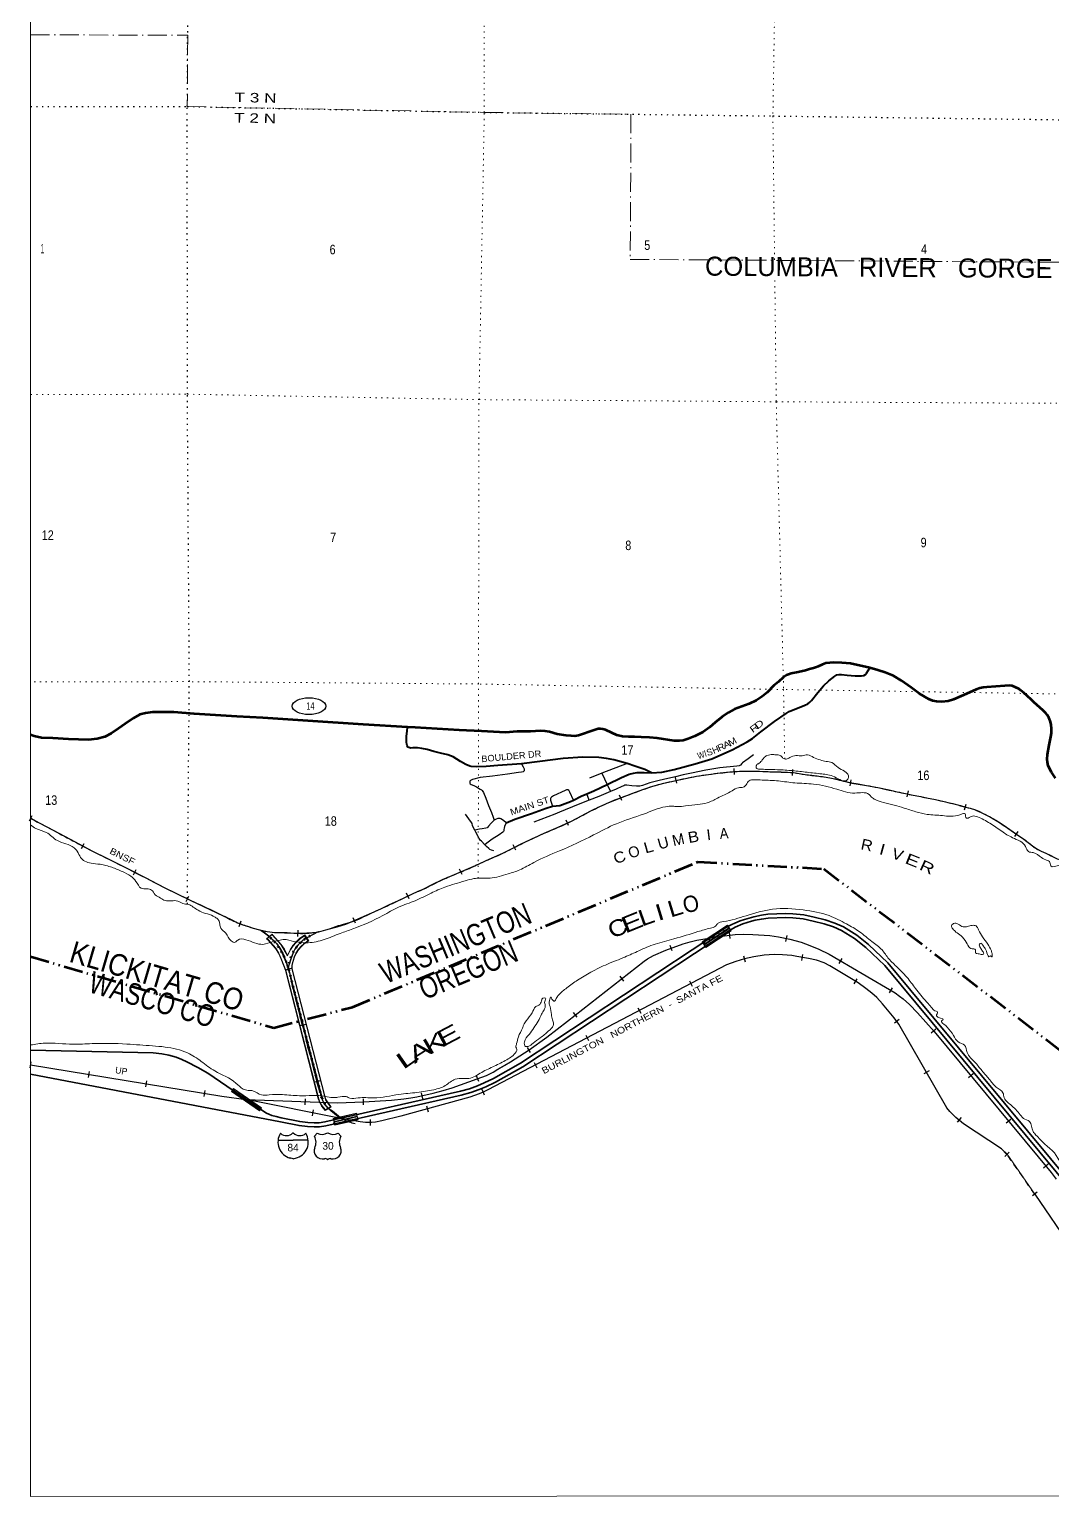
# Model space of a CAD drawing. Header units: feet. Extents: x -199 to 255675, y -686157 to -547785.
# Drawn here: x -24 to 18795, y -686157 to -659153 of the extents above; entities that cross this region are included whole.
import ezdxf
from ezdxf.enums import TextEntityAlignment as Align

# ---------------------------------------------------------------- set-up
doc = ezdxf.new("R2010")
doc.units = ezdxf.units.FT
doc.header["$LTSCALE"] = 70
doc.header["$PDMODE"] = 32
doc.header["$PDSIZE"] = 35
for name, pattern in [('DASH_DOUBLE_DOT', [9.2, 5, -1.2, 0.3, -1.2, 0.3, -1.2]), ('DOT_DASHED', [7.7, 5, -1.2, 0.3, -1.2]), ('DOTTED', [1.5, 0.3, -1.2]), ('SHORT_DASHED', [2.7, 1.5, -1.2])]:
    doc.linetypes.add(name, pattern=pattern)
for name, color, linetype, lineweight in [('10', 7, 'DASH_DOUBLE_DOT', 70), ('15', 7, 'Continuous', 25), ('16', 7, 'Continuous', 25), ('17', 7, 'Continuous', 25), ('18', 7, 'Continuous', 35), ('23', 7, 'Continuous', 70), ('26', 7, 'Continuous', 40), ('29', 7, 'Continuous', 25), ('34', 7, 'Continuous', 25), ('39', 7, 'Continuous', 13), ('4', 7, 'Continuous', 13), ('44', 7, 'DOT_DASHED', 13), ('55', 7, 'Continuous', 13), ('6', 7, 'DOTTED', 25), ('7', 7, 'DOTTED', 13)]:
    doc.layers.add(name, color=color, linetype=linetype, lineweight=lineweight)
for name, color, linetype in [('12', 7, 'Continuous'), ('27', 7, 'Continuous'), ('41', 7, 'Continuous')]:
    doc.layers.add(name, color=color, linetype=linetype)

msp = doc.modelspace()

# ---------------------------------------------------------------- linework, layer by layer
at = {"layer": '10'}
msp.add_lwpolyline([(-2.51, -676217.64), (4475.84, -677528.7), (5922.45, -677147.36), (12281.98, -674475.3), (14600.73, -674602.36), (22408.3, -680593.17), (26976.84, -679518.06), (32004.65, -674375.28)], dxfattribs=at)
at = {"layer": '15'}
for p, q in [((4556.13, -679595.47), (4832.54, -679595.47)), ((4828.84, -679464), (4831.74, -679461.09)), ((4834.91, -679463.47), (4831.48, -679461.09)), ((4832.54, -679941.05), (4768.65, -679923.09)), ((4832.01, -679941.31), (4895.64, -679922.57))]:
    msp.add_line(p, q, dxfattribs=at)
msp.add_lwpolyline([(5107.9, -679595.47), (4832.01, -679595.47), (4832.54, -679595.47)], dxfattribs=at)
for centre, radius, start, end in [((4858.76, -679630.57), 306.13, 148.44436, 254.43378), ((4710.16, -679347.97), 165.66, 227.34248, 315.8117), ((4953.85, -679347.97), 165.66, 224.18831, 312.69403), ((4805.25, -679630.57), 306.13, 283.08087, 31.62484)]:
    msp.add_arc(centre, radius, start, end, dxfattribs=at)
at = {"layer": '16'}
for p, q in [((5224.4, -679525.14), (5275.71, -679466.38)), ((5467.47, -679460.41), (5467.19, -679460.61)), ((5659.56, -679466.29), (5710.95, -679525.14))]:
    msp.add_line(p, q, dxfattribs=at)
for centre, radius, start, end in [((5031.42, -679635.77), 222.05, 332.97043, 29.75871), ((5366.79, -679308.72), 182.07, 239.97227, 303.45418), ((5568.57, -679309.22), 181.52, 236.33975, 300.08743), ((5568.56, -679308.72), 182.07, 236.54582, 236.59441), ((5903.92, -679635.77), 222.05, 150.24129, 207.02957), ((5370.61, -679790.67), 151.42, 159.09177, 283.81923), ((5564.73, -679790.67), 151.42, 256.18077, 20.90823)]:
    msp.add_arc(centre, radius, start, end, dxfattribs=at)
for centre, major_axis, start_param, end_param in [((5425.95, -679989.49), (-19.56, 51.67), 4.95877769, 6.28318531), ((5509.4, -679989.49), (19.56, 51.67), 0, 1.32637542)]:
    msp.add_ellipse(centre, major_axis=major_axis, ratio=0.929097, start_param=start_param, end_param=end_param, dxfattribs=at)
at = {"layer": '17'}
msp.add_ellipse((5123.01, -671608.43), major_axis=(309.24, -1), ratio=0.500121, dxfattribs=at)
at = {"layer": '18'}
msp.add_line((4599.23, -679257.96), (0, -678381.38), dxfattribs=at)
for points in [[(4599.23, -679257.96), (4940.13, -679327.87), (5096.8, -679347.47), (5218.64, -679354.11), (5319.23, -679349.58), (5431.92, -679333.97), (7927.87, -678767.3), (8103.59, -678720.36), (8255.19, -678664.02), (8380.48, -678612.16), (8554.73, -678526.45), (9058.75, -678244.06), (12850.2, -675744.36), (12971.29, -675677.27), (13111.97, -675616.35), (13267.35, -675568.03), (13337.05, -675548.56), (13452.12, -675528.12), (13579.03, -675513.78), (13901.2, -675501.43), (14028.35, -675505.46), (14219.09, -675524.32), (14406.42, -675566.57), (14604.59, -675616.14), (14779.22, -675673.03), (14926.79, -675737.44), (15165.63, -675886.83), (15371.82, -676051.11), (15724.81, -676381.92), (20018.8, -681552.23)], [(4614.3, -679184.49), (4952.34, -679253.81), (5103.51, -679272.72), (5218.99, -679279.02), (5312.38, -679274.81), (5418.45, -679260.12), (7909.88, -678694.47), (8080.8, -678648.82), (8227.77, -678594.2), (8349.55, -678543.79), (8519.82, -678460.04), (9019.73, -678179.95), (12812.39, -675679.45), (12908.3, -675628.95), (12962.43, -675602.84), (13059.48, -675561.73), (13143.47, -675534.42), (13315.16, -675485.2), (13454.22, -675456.69), (13570.89, -675439.04), (13900.95, -675426.38), (14033.23, -675430.58), (14231.08, -675450.14), (14423.77, -675493.6), (14625.33, -675544.02), (14805.9, -675602.84), (14961.87, -675670.92), (15209.02, -675825.51), (15420.91, -675994.33), (15779.51, -676330.4), (20073.78, -681501.04)], [(0, -677937.31), (2257.94, -677988.48), (2414.95, -678008.13), (2540.92, -678029.14), (2679.5, -678066.95), (2784.48, -678108.96), (2876.86, -678155.18), (3076.64, -678258.64), (3258.99, -678365.24), (4310.45, -679080.39), (4344.25, -679100.47), (4387.54, -679119.37), (4440.03, -679140.38), (4517.71, -679163.49), (4614.3, -679184.49)]]:
    msp.add_lwpolyline(points, dxfattribs=at)
at = {"layer": '23'}
for points in [[(15448.54, -670906.76), (15093.62, -670825.95), (14931.49, -670808.95), (14782.91, -670808.52), (14636.31, -670820.15), (14573.7, -670839.69), (14495.23, -670876.99), (14463.83, -670890.73), (14411.2, -670911.86), (14340.23, -670930), (14265.68, -670951.59), (14129.92, -670981.32), (13999.35, -671007.05), (13948.82, -671023.74), (13915.47, -671039.44), (13860.63, -671076.92), (13766.06, -671158.96), (13681.55, -671231), (13560.76, -671359.14), (13468.14, -671430.11), (13354.35, -671504.71), (13226.82, -671565.57), (13092.28, -671616.78), (12957.63, -671666.59), (12845.05, -671724.49), (12728.39, -671804.46), (12603.64, -671908.5), (12501.88, -671993.05), (12374.3, -672086.52), (12289.99, -672132.43), (12225.54, -672160.38), (12102.94, -672208.21), (12011.39, -672238.44), (11942.72, -672246.3), (11847.85, -672245.63), (11532.73, -672200.57), (11394.22, -672188.13), (11235.62, -672179.65), (11115.16, -672175.29), (11002.73, -672170.95), (10896.32, -672166.63), (10791.98, -672140.24), (10695.71, -672099.81), (10583.4, -672047.29), (10535.51, -672032.31), (10490.39, -672028.38), (10447.22, -672028.38), (10394.67, -672042.74), (10280.13, -672082.57), (10177.64, -672118.41), (10083.19, -672150.26), (10016.58, -672161.88), (9950.85, -672156.98), (9860.32, -672147.62), (9693.73, -672123.06), (9549.26, -672084.5), (9471.15, -672069.61), (9382.66, -672065.96)], [(18414.96, -671485.38), (18285.21, -671364.56), (18230.3, -671320.66), (18189.1, -671289.25), (18126.31, -671259.81), (18068.68, -671237.47), (18018.41, -671228.4), (17932.16, -671233.06), (17598.79, -671262.23), (17531.84, -671267.66), (17471.02, -671277.47), (17407.95, -671299.83), (17283.31, -671359.7), (17128.54, -671423.5), (16989.84, -671487.35), (16891.26, -671518.94), (16775.51, -671528.76), (16672.52, -671520.58), (16610.7, -671511.09), (16536.08, -671482.05), (16357.66, -671373.13), (16207.34, -671266.3), (16022.12, -671134.16), (15882.82, -671051.71), (15730.16, -670989.9), (15595.74, -670947.35), (15448.54, -670906.76)], [(18865.57, -672932.14), (18789.55, -672821.51), (18733.62, -672706.91), (18715.88, -672642.85), (18711.96, -672582.98), (18716.07, -672496.07), (18748.63, -672325.51), (18779.13, -672173.02), (18790.43, -672108.87), (18793.55, -672026.51), (18784.55, -671947.9), (18766.89, -671879.18), (18743.88, -671817.58), (18713.92, -671767.28), (18686.45, -671739.8), (18631.78, -671680.74), (18475.51, -671541.77), (18414.96, -671485.38)], [(3795.07, -671799.08), (3502.38, -671782.2), (3010.53, -671752.69), (2633.14, -671717.49), (2426.33, -671716.9), (2243.62, -671718.39), (2113.83, -671736.87), (2007.88, -671764.35), (1894.09, -671831.1), (1739.11, -671933.77), (1614.4, -672021.75), (1483.67, -672109.71), (1363.04, -672171.6), (1224.4, -672213.37), (1065.73, -672230.99), (694.32, -672213.87), (411.25, -672199.01), (200.45, -672190.38), (66.94, -672161.52), (0, -672135.74)], [(6937.09, -671994.54), (6118.2, -671944.24), (5102.4, -671877.1), (4271.27, -671826.55), (3795.07, -671799.08)], [(9382.66, -672065.96), (9203.94, -672073.48), (8958.98, -672076.8), (8740.08, -672092.23), (8302.43, -672066.9), (7886.85, -672049.65), (7077.8, -672003.18), (6937.09, -671994.54)]]:
    msp.add_lwpolyline(points, dxfattribs=at)
at = {"layer": '26'}
for points in [[(11426.33, -672838), (11619.93, -672821.62), (11846.52, -672775.63), (12234.29, -672672.34), (12537.71, -672578.85), (12915.61, -672411.29), (13189.04, -672267.52), (13286.95, -672204.83), (13444.5, -672081.54), (13693.95, -671889.52), (13907.16, -671741.57), (13965.84, -671709.4), (14250.87, -671591.98), (14309.22, -671565.58), (14346.5, -671536.13), (14373.58, -671501.99), (14488.38, -671359.77), (14597.11, -671237.62), (14692.79, -671143.5), (14802.36, -671057.52), (14839.94, -671035.52), (14883.11, -671025.71), (14926.93, -671025.75), (15031.31, -671038.1), (15179.85, -671052.57), (15296.32, -671048.89), (15338.28, -671043.38), (15367.71, -671027.67), (15386.78, -671004.98), (15448.54, -670906.76)], [(9036.62, -672668.69), (8602.02, -672700.14), (8383.12, -672719.59), (8208.43, -672723.11), (8106.25, -672720.51), (8085.65, -672713.64), (8013.77, -672682.41), (7915.53, -672625.91), (7777.61, -672539.89), (7677.55, -672502.59), (7546.47, -672472.29), (7420.04, -672443.82), (7299.66, -672409.35), (7203.34, -672386.99), (7121.04, -672376.72), (7036.71, -672378.48), (6995.26, -672380.37), (6977.6, -672378.41), (6961.9, -672372.52), (6945.22, -672362.7), (6937.38, -672352.89), (6930.51, -672334.24), (6924.62, -672311.66), (6918.51, -672271.75), (6921.68, -672160.49), (6929.05, -672071.02), (6937.09, -671994.54)], [(10979.27, -672663.26), (10734.62, -672595.8), (10598.12, -672570.72), (10458.82, -672556.97), (10162.5, -672550), (9805.04, -672573.07), (9375.22, -672630.07), (9036.62, -672668.69)], [(11426.33, -672838), (11308.42, -672774.1), (11123.85, -672711.34), (10979.27, -672663.26)], [(10611.85, -673050.96), (10874.27, -672924.09), (11017.06, -672863.61), (11097.94, -672839.67), (11167.73, -672829.91), (11292.22, -672828.26), (11426.33, -672838)], [(10236.03, -673224.02), (10369.76, -673168.93), (10611.85, -673050.96)], [(8755.03, -673759.36), (8912.77, -673690.77), (9220.23, -673587.25), (9488.74, -673486.91), (9608.18, -673450.39)], [(9608.18, -673450.39), (9740.63, -673438.16), (9935.58, -673364.44), (9992.32, -673336.27)], [(9992.32, -673336.27), (10132.59, -673266.63), (10236.03, -673224.02)]]:
    msp.add_lwpolyline(points, dxfattribs=at)
at = {"layer": '29'}
msp.add_line((10280.76, -673338.74), (10236.03, -673224.02), dxfattribs=at)
for points in [[(9036.62, -672668.69), (9067.79, -672723.55), (9083.75, -672763.75), (9085.79, -672777.93), (9084.81, -672798.54), (9075, -672813.27), (9063.53, -672819.9), (9037.59, -672822.94)], [(10979.27, -672663.26), (10517.5, -672844.53), (10290.04, -672933.82)], [(13307.28, -672505.57), (13206.71, -672575.55), (13106.03, -672655.14), (13094.26, -672664.95), (13064.83, -672696.36), (13043.24, -672706.18), (12997.55, -672711.47), (12686.26, -672742.7), (12429.15, -672784.71), (12166.24, -672839.68), (12013.31, -672871.28), (11870.66, -672907.01), (11728.01, -672942.74), (11569.31, -672974.41), (11396.52, -673020.09), (11263.89, -673067.9), (11215.66, -673081.15), (11153.41, -673083.64), (11067.09, -673077.37), (10975.4, -673063.1), (10958.72, -673063.1), (10936.16, -673066.05), (10916.54, -673074.88), (10880.24, -673090.59), (10780.17, -673136.72), (10671.45, -673181.33)], [(9037.59, -672822.94), (8979.84, -672829.96), (8776.31, -672859.24), (8503.15, -672894.6), (8276.19, -672924.06), (8135.56, -672957.79), (8109.19, -672969.84), (8095.46, -672978.67), (8087.28, -672991.79), (8082.71, -673008.12), (8083.19, -673023.89), (8090.55, -673036.59), (8107.21, -673052.07), (8155.35, -673072.28), (8209.5, -673096.53), (8277.67, -673134.87), (8297.55, -673146.53), (8314.22, -673162.23), (8333.73, -673197.26), (8377.65, -673299.77), (8429.51, -673438.45), (8481.38, -673569.09), (8513.3, -673653.5), (8535.31, -673710.09)], [(10517.5, -672844.53), (10611.85, -673050.96), (10671.45, -673181.33)], [(9992.32, -673336.27), (9923.96, -673193.76), (9907.02, -673157.95), (9902.24, -673153.17), (9896.23, -673151.08), (9889, -673150.47), (9873.79, -673150.71), (9866.68, -673151.94), (9837.01, -673163.47), (9622.62, -673259.15), (9586.42, -673283.14), (9575.07, -673296.48), (9572.3, -673307.19), (9570.17, -673322.98), (9572.23, -673337.31), (9608.18, -673450.39)], [(10671.45, -673181.33), (10459.87, -673269.57), (10280.76, -673338.74)], [(10280.76, -673338.74), (10078, -673417.04), (9734.3, -673562.62), (9651.21, -673594.88), (9261.99, -673745.97)], [(8176.26, -673891.29), (8139.41, -673825.08), (8133.72, -673805.45), (8124.89, -673767.16), (8115.5, -673748.73), (8065.47, -673684.34), (8003.44, -673599.85)], [(8535.31, -673710.09), (8523.18, -673717.77), (8474.87, -673763.8), (8430.72, -673817.23), (8416, -673834.89), (8402.27, -673845.69), (8378.27, -673853.87), (8312.02, -673869.25), (8263.77, -673875.63), (8176.26, -673891.29)], [(8755.03, -673759.36), (8703.89, -673714.27), (8657.79, -673684.02), (8640.66, -673677.84), (8621.66, -673677.9), (8598.47, -673678.82), (8567.42, -673689.79), (8535.31, -673710.09)], [(8363.83, -674161.37), (8297.35, -674094.55), (8277.93, -674073.43), (8257.33, -674042.75), (8235.74, -674009.62), (8195.38, -673925.62), (8176.26, -673891.29)], [(8755.03, -673759.36), (8740.72, -673778.94), (8721.1, -673822.13), (8715.21, -673856.49), (8713.52, -673876.91), (8710.31, -673900.66), (8704.42, -673914.4), (8694.61, -673926.18), (8624.96, -673980.17), (8494.21, -674058.98), (8399.67, -674128.97), (8363.83, -674161.37)], [(8527.81, -674271.88), (8483.67, -674259.71), (8455.49, -674247.91), (8431.54, -674231.45), (8393.49, -674191.19), (8363.83, -674161.37)]]:
    msp.add_lwpolyline(points, dxfattribs=at)
at = {"layer": '34'}
for p, q in [((11894.77, -673028.32), (11871.22, -672920.24)), ((12959.28, -672869.1), (12952.42, -672758.7)), ((14024.23, -672884.57), (14030.74, -672774.15)), ((15086.13, -673073.92), (15104.72, -672964.88)), ((16136.77, -673278.56), (16158.64, -673170.13)), ((10881.88, -673347.52), (10841.46, -673244.56)), ((17191.36, -673518.96), (17220.63, -673412.3)), ((-24.12, -673721.53), (27.65, -673623.79)), ((9902.69, -673808.14), (9857.46, -673707.2)), ((18115.49, -674009.83), (18178.46, -673918.9)), ((934.56, -674231.51), (986.17, -674133.68)), ((8932.45, -674258.54), (8882.88, -674159.66)), ((1892.22, -674714.27), (1943.36, -674616.19)), ((7940.73, -674708.43), (7897.29, -674606.7)), ((6968.04, -675153.49), (6920.55, -675053.59)), ((2862.52, -675205.58), (2910.23, -675105.79)), ((3836.49, -675663.68), (3876.06, -675560.39)), ((5978.75, -675605.07), (5934.48, -675503.71)), ((4916.4, -675845.23), (4921.89, -675734.75)), ((12878.28, -675882.82), (12865.97, -675772.9)), ((13902.36, -675937.26), (13924.03, -675828.79)), ((11809.73, -676114.93), (11771.56, -676011.11)), ((14208.97, -676178), (14189.89, -676286.96)), ((4692.92, -676459.36), (4800.01, -676431.68)), ((4742.35, -676420.47), (5365.89, -678832.6)), ((13122.14, -676207.06), (13153.67, -676313.08)), ((14882.23, -676347.08), (14938.08, -676251.61)), ((10919.89, -676667.66), (10851.68, -676580.59)), ((12128.86, -676663.72), (12180.18, -676761.71)), ((15207.42, -676624.66), (15150.59, -676719.55)), ((15809, -676886.29), (15864.85, -676790.82)), ((10063.49, -677335.15), (9995.29, -677248.07)), ((11180.26, -677163.52), (11231.58, -677261.5)), ((4958.99, -677487.09), (5066.08, -677459.41)), ((15990.53, -677377.12), (15901.51, -677442.78)), ((10217.21, -677664.99), (10268.53, -677762.98)), ((16577.75, -677621.55), (16660.3, -677547.92)), ((9204.22, -677985.08), (9144.7, -677891.84)), ((-7.59, -678262.55), (10.35, -678153.4)), ((1063.39, -678441.26), (1081.34, -678332.11)), ((9268.6, -678164.79), (9319.92, -678262.77)), ((16537.47, -678322.1), (16441.46, -678377.03)), ((2121.83, -678612.61), (2139.77, -678503.46)), ((5229.86, -678524.53), (5336.95, -678496.84)), ((8248.39, -678517.7), (8209.53, -678414.14)), ((17264.01, -678442.79), (17349.1, -678372.11)), ((3192.81, -678791.31), (3210.75, -678682.17)), ((5053.14, -678945.46), (5057.26, -678834.93)), ((6128.6, -678948.16), (6124.75, -678837.62)), ((7216.76, -678834), (7193.68, -678725.82)), ((8308.21, -678660.39), (8350.62, -678762.55)), ((5203.18, -679040.35), (5181.56, -679148.83)), ((7289.02, -678966.17), (7318, -679072.92)), ((6250.02, -679213.99), (6247.9, -679324.58)), ((17126.86, -679182.35), (17057.19, -679268.26)), ((17955.79, -679279.68), (18040.87, -679209.01)), ((18010.45, -679817.93), (17932.33, -679896.24)), ((18642.9, -680102.8), (18727.99, -680032.12)), ((18530.61, -680556.48), (18440.11, -680620.07))]:
    msp.add_line(p, q, dxfattribs=at)
at = {"layer": '34', "lineweight": 13}
for p, q in [((4340.01, -675888.54), (4443.39, -675807.08)), ((5047.72, -675820.08), (5118.97, -675928.81)), ((5420.65, -678804.87), (4816.09, -676444.22)), ((5294.71, -678836.59), (4689.29, -676472.58)), ((5423.56, -679051.08), (5534, -678983.94)), ((18487.47, -680588.14), (17973.44, -679856.58))]:
    msp.add_line(p, q, dxfattribs=at)
at = {"layer": '34', "linetype": 'SHORT_DASHED'}
msp.add_line((18486.57, -680588.77), (17972.54, -679857.21), dxfattribs=at)
at = {"layer": '34'}
for points in [[(0.46, -673672.77), (156.32, -673755.32), (312.18, -673837.86), (726.67, -674057.16), (1141.42, -674275.96), (1466.67, -674439.7), (1793.16, -674601.04), (2119.67, -674771.29), (2446.86, -674940.17), (2749.02, -675087.9), (3052.47, -675232.99), (3299.08, -675349.28), (3545.83, -675465.27), (3676.86, -675530.42), (3808.5, -675594.48), (3908.62, -675632.84), (4011, -675665.29), (4099.02, -675692.39), (4187.52, -675717.98), (4271.23, -675739.34), (4355.98, -675756.58), (4445.01, -675768.98), (4534.49, -675775.14), (4626.84, -675776.51), (4719.2, -675777.67), (4842.69, -675784.28), (4957.57, -675784.2), (5085.66, -675782.1), (5186.45, -675775.79), (5258.65, -675767.23), (5347.44, -675749.38), (5433.3, -675726.01), (5503.53, -675706.46), (5640.02, -675670.75), (5724.01, -675645.54), (5799.61, -675618.23), (5889.84, -675584.32), (6085.38, -675498.91), (6279.72, -675410.81), (6443.63, -675336.16), (6607.37, -675261.18), (6811.48, -675164.57), (7015.45, -675067.6), (7120.91, -675021.51), (7226.51, -674975.85), (7404.99, -674887.13), (7584.35, -674800.2), (7713.99, -674745.28), (7843.66, -674690.51), (7973.47, -674635.07), (8102.93, -674578.83), (8243.75, -674515.23), (8384.35, -674451.15), (8538.18, -674382.46), (8691.88, -674313.51), (8861.04, -674230.34), (9029.61, -674145.84), (9241.41, -674046.43), (9453.79, -673948.29), (9711.3, -673834.08), (9968.34, -673718.89), (10141.81, -673629.3), (10314.12, -673537.19), (10477.58, -673455.38), (10643.88, -673379.5), (10863.11, -673293.43), (11084.07, -673212.1), (11269.15, -673144.18), (11455.91, -673080.63), (11653.78, -673026.75), (11853.79, -672981.37), (12055.22, -672937.47), (12257.63, -672898.19), (12476.13, -672864.62), (12695.55, -672837.19), (12873.09, -672817.13), (13051.12, -672806.07), (13295.11, -672805.96), (13539.07, -672811.47), (13678.61, -672815.7), (13818.15, -672820.3), (13930.64, -672824.36), (14043.08, -672830.98), (14149.7, -672846.97), (14255.87, -672865.72), (14382.28, -672881.06), (14508.77, -672896.56), (14642.54, -672916.21), (14775.79, -672939.49), (14927.36, -672977.06), (15078.79, -673014.63), (15233.32, -673040.97), (15387.83, -673067.71), (15595.71, -673108.7), (15803.28, -673151.2), (15953.72, -673184.05), (16104.28, -673216.3), (16245.76, -673244.84), (16387.25, -673273.32), (16522.72, -673300.74), (16658.17, -673328.3)], [(16658.19, -673328.31), (16840.35, -673368.57), (17021.43, -673413.66), (17118.84, -673439.74), (17216.07, -673466.42), (17294.51, -673488.02), (17372.64, -673511.06), (17456.2, -673544.33), (17537.23, -673583.85), (17620.3, -673624.7), (17701.73, -673668.68), (17803.28, -673730.33), (17902.26, -673795.76), (18024.54, -673880.44), (18146.81, -673965.11), (18256.04, -674040.71), (18365.31, -674116.32), (18442.97, -674179.13), (18523.54, -674237.16), (18604.29, -674276.39), (18685.88, -674313.87), (18768.01, -674354.31), (18850.31, -674394.63)], [(3969.13, -678847.81), (5646.25, -678910.32), (6129.11, -678893.51), (6642.46, -678860.4), (6872.32, -678834.7), (7000.37, -678817.87), (7108.44, -678798.61), (7411.78, -678733.89), (7594.4, -678683.48), (7760.24, -678633.08), (8222.11, -678469.25), (8390.02, -678406.24), (8441.43, -678381.04), (8511.71, -678343.28), (8601.98, -678292.86), (8731.87, -678217.19), (8832.9, -678154.25), (9175.1, -677935.79), (9502.6, -677700.55), (9884.09, -677406.31), (11291.61, -676303.83), (11357.76, -676259.39), (11467.03, -676200.52), (11690.81, -676100.48), (12013.08, -675981.99), (12142.28, -675944.16), (12264.43, -675915.66), (12626.36, -675851.7), (12971.81, -675813), (13125.39, -675805.94), (13294.24, -675809.68), (13609.27, -675830.7), (13764.49, -675854.04), (13973.71, -675895.83), (14183.75, -675954.67), (14343.37, -676013.51), (14507.54, -676079.07), (14698.35, -676173.22), (15912.03, -676883.31), (15996.09, -676946.61), (16061.19, -676996.82), (16178.83, -677101.91), (16325.86, -677253.2), (16631.35, -677595.69), (18786.48, -680190.19), (18877.04, -680311.95)], [(4237.33, -675730.69), (4355.6, -675816.94), (4420.77, -675875.82), (4523.73, -675978.84), (4563.72, -676031.48), (4597.38, -676090.41), (4649.21, -676186.04), (4692.27, -676283.75), (4742.3, -676420.31)], [(5294.03, -675760.12), (5098.8, -675864.97), (5042.2, -675898.54), (4960.42, -675963.57), (4903.85, -676024.36), (4866.14, -676080.95), (4836.12, -676132.47), (4823.52, -676160.83), (4795.17, -676235.42), (4742.33, -676421.11)], [(17972.66, -679857.36), (17869.69, -679754.64), (17174.45, -679294.59), (17031.9, -679179), (16919.17, -679070.18), (16863.75, -679002.36), (15983.98, -677464.62), (15895.12, -677344.15), (15682.4, -677090.41), (15574.7, -676973.24), (15482.38, -676889.27), (15377.45, -676805.28), (15232.12, -676703.09), (14710.83, -676390.9), (14607.09, -676334.85), (14464.47, -676284.49), (14317.59, -676255.1), (14106.45, -676218.13), (14011.1, -676200.49), (13843.2, -676187.9), (13687.9, -676179.49), (13504.88, -676193.8), (13314.35, -676221.49), (13138.06, -676259.29), (12982.76, -676305.47), (12811.43, -676370.79), (8416.15, -678672.92), (8331.09, -678712.84), (8255.08, -678744.4), (8082.15, -678807.43), (6812.8, -679152.03), (6467.47, -679242.28), (6349.81, -679263.29), (6276.21, -679271.71), (6166.9, -679269.61), (6066.01, -679257.01), (5710.17, -679197.08), (3968.87, -678849.99)], [(0.18, -678208.49), (3522.18, -678787.48), (3969.24, -678847.82)], [(5729.27, -679203.33), (5678.84, -679176), (5643.07, -679152.84), (5585.26, -679108.68), (5532.71, -679064.51), (5483.82, -679014.03), (5434.95, -678959.34), (5397.6, -678906.71), (5379.17, -678871.92), (5365.89, -678832.6)], [(18488.38, -680587.52), (19152.94, -681571.98), (19229.7, -681668.89), (19334.62, -681782.26), (19548.92, -681982.64), (21820.14, -683848.22), (21900.43, -683929.21), (21992.88, -684042.73), (22068.51, -684156.23), (22136.14, -684270.27), (22292.36, -684569.5), (22964.89, -686145.44)]]:
    msp.add_lwpolyline(points, dxfattribs=at)
at = {"layer": '34', "lineweight": 13}
for points in [[(3969.09, -678848.91), (5646.25, -678911.42), (6129.16, -678894.61), (6642.56, -678861.5), (6872.45, -678835.79), (7000.54, -678818.96), (7108.65, -678799.69), (7412.04, -678734.96), (7594.71, -678684.54), (7760.58, -678634.13), (8222.49, -678470.28), (8390.46, -678407.25), (8441.93, -678382.02), (8512.24, -678344.24), (8602.53, -678293.82), (8732.44, -678218.13), (8833.49, -678155.18), (9175.72, -677936.7), (9503.26, -677701.43), (9884.77, -677407.18), (11292.26, -676304.72), (11358.33, -676260.33), (11467.52, -676201.51), (11691.22, -676101.5), (12013.42, -675983.04), (12142.56, -675945.22), (12264.65, -675916.74), (12626.52, -675852.79), (12971.89, -675814.1), (13101.04, -675810.78), (13294.2, -675810.78), (13609.15, -675831.79), (13764.3, -675855.12), (13973.45, -675896.9), (14183.41, -675955.72), (14342.98, -676014.54), (14507.09, -676080.08), (14697.83, -676174.19), (15911.42, -676884.23), (15995.42, -676947.48), (16060.49, -676997.67), (16178.07, -677102.7), (16325.05, -677253.95), (16630.52, -677596.41), (18785.61, -680190.87), (18876.12, -680312.56)], [(4231.02, -675727.45), (4354.91, -675817.79), (4420.01, -675876.62), (4522.9, -675979.56), (4562.8, -676032.09), (4596.4, -676090.91), (4741.29, -676420.75)], [(4689.29, -676472.58), (4607.22, -676255.37), (4559.97, -676156.62), (4504.47, -676070.19), (4365.24, -675911.87), (4340.01, -675888.54)], [(4728.19, -676190.77), (4670.22, -676084.13), (4609.91, -675993.23), (4458.42, -675820.97), (4443.39, -675807.08)], [(5047.72, -675820.08), (4953.45, -675881.85), (4879.7, -675950.7), (4827.21, -676016.4), (4777.85, -676091.48), (4728.19, -676190.77)], [(5297.75, -675756.87), (5098.26, -675864.01), (5041.57, -675897.63), (4959.67, -675962.76), (4902.98, -676023.68), (4865.18, -676080.41), (4842.08, -676130.83), (4741.29, -676420.75), (5364.26, -678830.68)], [(17973.44, -679856.58), (17870.39, -679753.78), (17175.1, -679293.7), (17032.63, -679178.18), (16919.98, -679069.43), (16864.66, -679001.73), (15984.9, -677464.02), (15895.98, -677343.47), (15683.23, -677089.68), (15575.48, -676972.46), (15483.09, -676888.43), (15378.11, -676804.4), (15232.72, -676702.17), (14711.37, -676389.94), (14607.54, -676333.84), (14464.76, -676283.43), (14317.79, -676254.02), (14106.64, -676217.05), (14011.24, -676199.4), (13843.27, -676186.8), (13687.89, -676178.39), (13504.76, -676192.71), (13314.16, -676220.41), (13137.79, -676258.22), (12982.41, -676304.43), (12810.98, -676369.79), (8415.66, -678671.93), (8330.65, -678711.83), (8254.68, -678743.37), (8081.82, -678806.38), (6812.52, -679150.97), (6467.23, -679241.2), (6349.65, -679262.2), (6276.16, -679270.61), (6166.98, -679268.51), (6066.17, -679255.92), (5710.37, -679196), (3969.09, -678848.91)], [(5118.97, -675928.81), (5037.66, -675982.09), (4985.76, -676032.65), (4932.61, -676094.06), (4888.1, -676160.81), (4856.8, -676227.56), (4831.92, -676308.96), (4813.78, -676377.54), (4813.02, -676415.07), (4816.09, -676444.22)], [(0, -678209.58), (3522.02, -678788.57), (3969.09, -678848.91)], [(5294.89, -678837.05), (5323.99, -678910.4), (5356.93, -678969.29), (5423.41, -679050.65)], [(5729.79, -679202.36), (5679.4, -679175.05), (5643.7, -679151.94), (5585.95, -679107.82), (5533.46, -679063.7), (5484.63, -679013.28), (5435.81, -678958.65), (5398.54, -678906.13), (5380.17, -678871.46), (5364.26, -678830.68)], [(5420.46, -678805.48), (5437.92, -678852.09), (5489.9, -678930.88), (5534, -678983.41)], [(18487.47, -680588.14), (19152.05, -681572.63), (19228.86, -681669.61), (19333.84, -681783.04), (19548.19, -681983.47), (21819.4, -683849.03), (21899.61, -683929.95), (21991.99, -684043.38), (22067.58, -684156.82), (22135.18, -684270.81), (22291.37, -684569.97), (22963.88, -686145.87)]]:
    msp.add_lwpolyline(points, dxfattribs=at)
msp.add_lwpolyline([(4354.69, -675887.19), (4441.3, -675818.83), (4452.69, -675826.56), (4603.54, -675998.11), (4663.36, -676088.26), (4727.27, -676201.7), (4784.79, -676095.48), (4833.69, -676021.1), (4885.59, -675956.15), (4958.41, -675888.17), (5041.96, -675834.24), (5101.95, -675925.06), (5032.63, -675975.82), (4979.93, -676027.16), (4926.23, -676089.2), (4881.11, -676156.87), (4849.32, -676224.68), (4824.22, -676306.77), (4805.8, -676376.42), (4805.01, -676415.41), (4808.13, -676445.06), (5412.9, -678806.85), (5430.75, -678855.74), (5483.48, -678935.67), (5519.28, -678981.09), (5424.97, -679038.22), (5363.57, -678964.77), (5331.23, -678906.96), (5302.33, -678834.1), (4697.04, -676470.6), (4614.58, -676252.22), (4566.97, -676152.72), (4510.88, -676065.36), (4370.97, -675906.28), (4355.01, -675887.84)], close=True, dxfattribs=at)
at = {"layer": '34', "linetype": 'DOTTED', "lineweight": 100}
for centre, radius, start, end in [((3577.67, -676746.51), 1210.36, 15.28092, 47.95603), ((5455.04, -676479), 712.15, 116.44277, 175.34659), ((-1751887.13, -1127594.97), 1813648.03, 14.32627, 14.40328), ((5818.99, -678679.41), 476.83, 196.82529, 225.07858)]:
    msp.add_arc(centre, radius, start, end, dxfattribs=at)
at = {"layer": '34'}
for points in [[(-0.05, -673673.74), (311.67, -673838.83), (1140.92, -674276.94), (1792.66, -674602.02), (2446.37, -674941.15), (3052, -675233.98), (3545.35, -675466.26), (3808.06, -675595.49), (4010.67, -675666.34), (4187.23, -675719.04), (4355.79, -675757.66), (4534.44, -675776.24), (4719.16, -675778.77), (4966.09, -675791.52), (5168.92, -675780.05), (5347.69, -675750.45), (5518.48, -675700.74), (5719.44, -675631.05), (5890.22, -675585.36), (6280.18, -675411.81), (6607.83, -675262.18), (7015.91, -675068.6), (7226.97, -674976.85), (7584.8, -674801.2), (7844.09, -674691.52), (8103.38, -674579.84), (8384.8, -674452.15), (8692.35, -674314.51), (9030.09, -674146.83), (9454.24, -673949.29), (9968.82, -673719.88), (10314.63, -673538.17), (10644.31, -673380.51), (11084.45, -673213.13), (11456.23, -673081.68), (11854.03, -672982.44), (12257.82, -672899.27), (12695.68, -672838.28), (13051.15, -672807.17), (13539.04, -672812.57), (13818.11, -672821.4), (14042.97, -672832.08), (14255.71, -672866.81), (14508.62, -672897.65), (14775.56, -672940.57), (15078.56, -673015.71), (15387.63, -673068.79), (15803.05, -673152.28), (16104.06, -673217.38), (16387.03, -673274.4), (16657.95, -673329.38), (17021.15, -673414.73), (17215.78, -673467.48), (17372.28, -673512.1), (17536.75, -673584.84), (17701.18, -673669.63), (17901.64, -673796.67), (18146.18, -673966.01), (18364.65, -674117.2), (18522.97, -674238.11), (18685.41, -674314.86), (18849.86, -674395.63), (19046.46, -674460.43), (19213.07, -674478.98), (19494.11, -674499.85), (19805.37, -674482.67), (20249.2, -674447.8), (20600.63, -674422.7), (21251.16, -674430.58), (21726.99, -674441.97), (22034.17, -674450.87), (22377.49, -674459.88), (22648.57, -674448.61), (23000.03, -674417.49), (23291.25, -674384.19), (23526.27, -674342.7), (23765.39, -674269.1), (24032.66, -674177.51), (24277.93, -674051.73), (24569.54, -673865.85), (25096.37, -673556.18), (25420.11, -673366.38), (25673.59, -673170.36), (25947.18, -672962.35), (26560.82, -672464.2), (26856.6, -672214.1), (27065.58, -672042.2), (27256.83, -671950.23), (27479.96, -671846.47), (27781.31, -671777.07), (28076.54, -671745.79)], [(4229.36, -675733.21), (4295.53, -675769.53), (4377.69, -675832), (4449.8, -675900.47), (4524.69, -675975.55), (4569.94, -676035.32), (4632.6, -676138.5), (4648.3, -676169.91), (4707.69, -676348.9), (4745.54, -676467.45), (4777.39, -676577.96), (4809.13, -676734.64), (4868.79, -676961.67), (4898.58, -677092.25), (4946.32, -677273.07), (4994.04, -677457.9), (5035.84, -677604.58), (5099.41, -677877.79), (5147.21, -678032.51), (5182.96, -678189.2), (5234.66, -678388.1), (5273.71, -678551.35), (5326.68, -678720.19), (5374.03, -678860.29), (5442.44, -678971.49), (5554.28, -679057.87), (5703.39, -679177.63), (5774.7, -679220.79), (5856.43, -679258.12), (5973.3, -679289.61)]]:
    msp.add_spline(points, degree=3, dxfattribs=at)
at = {"layer": '39'}
for points in [[(13358.6, -672707.67), (13360.02, -672694.61), (13385.43, -672673.53), (13396.13, -672669.18), (13457.22, -672613.59), (13499.53, -672557.5), (13553.84, -672517.5), (13662.31, -672499.74), (13740.6, -672505.99), (13810.83, -672524.26), (13848.87, -672564.52), (13909.06, -672582.76), (13975.39, -672554.84), (14087.92, -672519.02), (14204.37, -672523.37), (14302.8, -672505.58), (14413.11, -672552.07), (14535.47, -672598.59), (14643.83, -672625), (14746.18, -672645.37), (14862.4, -672738.05), (14980.7, -672806.64), (15032.79, -672850.96), (15054.74, -672903.22), (15032.5, -672965.39), (14797.72, -672912.52), (14562.94, -672855.64), (14291.95, -672826.76), (14026.99, -672795.9), (13745.94, -672779.04), (13555.21, -672772.47), (13420.69, -672768.07), (13358.51, -672745.81), (13358.6, -672707.67)], [(21803.85, -674563.49), (21768.53, -674569.38), (21702.65, -674540.27), (21521.31, -674522.26), (21226.02, -674530.12), (20813.99, -674512.45), (20521.64, -674541.9), (20185.15, -674555.64), (19763.31, -674581.16), (19629.89, -674600.79), (19314, -674583.12), (19128.54, -674559.04), (18945.88, -674536.44), (18777.37, -674546.31), (18755.31, -674467.63), (18714.59, -674448.15), (18606.67, -674395.14), (18457.56, -674304.83), (18367.3, -674285.2), (18316.29, -674194.89), (18074.96, -674029.98), (17876.79, -673912.18), (17657.05, -673764.94), (17429.45, -673645.18), (17382.36, -673631.44), (17291.62, -673650.39), (17227.32, -673670.28), (17209.34, -673634.1), (17205.44, -673589.92), (17121.07, -673603.73), (16783.71, -673622.85), (16502.67, -673599.96), (16293.97, -673551.19), (16077.29, -673484.32), (15898.72, -673431.61), (15698.07, -673380.85), (15547.61, -673328.22), (15481.47, -673281.86), (15433.4, -673233.54), (15170.43, -673208.7), (14839.32, -673137.49), (14413.89, -673043.93), (14066.59, -673020.86), (13767.51, -672985.88), (13464.36, -672968.95), (13319.81, -672964.53), (13225.39, -672982.33), (13171, -673056.45), (13118.69, -673098.46), (13028.3, -673110.25), (12913.71, -673168.15), (12772.98, -673240.02), (12642.32, -673301.88), (12455.37, -673387.68), (12282.62, -673419.31), (12057.68, -673442.76), (11899.02, -673458.36), (11818.73, -673450.11), (11688.19, -673459.77), (11284.28, -673595.14), (10781.87, -673772.38), (10363.72, -673979.98), (9734.53, -674273.31), (9262.15, -674484.77), (9002.79, -674622.55), (8789.78, -674696.23), (8456.28, -674773.57), (8271.55, -674775.05), (8161.1, -674782.77), (7996.35, -674824.46), (7626.62, -674939.85), (7371.35, -675049.54), (7079.86, -675189.24), (6774.37, -675306.82), (6482.84, -675462.58), (5930.07, -675707.94), (5698.96, -675791.6), (5405.25, -675904.47), (5107.04, -675963.31), (4754.23, -675917.08), (4703.83, -675904.47), (4590.42, -675912.88), (4463.75, -675942.67), (4275.41, -675992.72), (3961.88, -675907.11), (3815.29, -675912.71), (3764.99, -675954.73), (3692.77, -675928.43), (3592.73, -675787.61), (3500.6, -675697), (3480.72, -675616.64)], [(3480.72, -675616.64), (3460.81, -675550.34), (3411.64, -675502.41), (3360.63, -675472.96), (3081.79, -675366.57), (2903.36, -675259.66), (2801, -675241.3), (2706.75, -675196.86), (2475.87, -675186.16), (2391.66, -675139.75), (2293.42, -675079.24), (2227.38, -674992.73), (2036.72, -674960.06), (1938.65, -674833.31), (1842.51, -674738.68), (1690.13, -674653.92), (1493.55, -674575.07), (1276.85, -674518.24), (1114.25, -674501.71), (997.9, -674461.23), (919.77, -674392.75), (857.8, -674280.15), (799.74, -674213.73), (492.87, -674084.37), (288.44, -673933.22), (93.87, -673860.39), (-0.99, -673795.51)], [(20916.95, -682004.28), (20896.95, -681972.1), (20939.14, -681962.18), (20971.3, -681946.21), (20969.36, -681920.11), (20913.15, -681915.93), (20862.9, -681937.87), (20822.72, -681947.8), (20799.39, -681925.89), (20656.62, -681846.06), (20467.65, -681728.43), (20270.28, -681589.78), (20081.31, -681371.31), (19997.33, -681199.05), (19629.89, -680837.73), (19373.73, -680514.23), (18974.8, -680068.88), (18911.81, -679926.03), (18582.17, -679585.72), (18506.58, -679501.69), (18451.99, -679434.47), (18384.8, -679253.81), (18275.63, -679196.16), (18237.83, -679157.18), (18061.46, -678963.91), (17922.88, -678816.87), (17897.68, -678724.44), (17775.91, -678619.4), (17641.53, -678468.15), (17511.35, -678316.9), (17381.17, -678161.45), (17238.4, -677980.79), (17188, -677846.35), (17074.45, -677787.42), (16988.4, -677670.74), (16872.34, -677515.82), (16847.86, -677489.23), (16768.22, -677401.09), (16797.47, -677379.99), (16676.09, -677308.48), (16696.69, -677241.34), (16625.3, -677203.53), (16595.91, -677169.92), (16520.32, -677081.69), (16310.35, -676833.81), (16150.78, -676623.74), (15957.61, -676417.87), (15798.04, -676258.22), (15672.06, -676094.37), (15483.09, -675938.92), (15260.53, -675762.46), (15016.97, -675615.41), (14697.83, -675464.16), (14223.31, -675359.13), (13656.4, -675346.52), (13168.98, -675465.56), (12753.08, -675574.79), (12644.56, -675610.62), (12606.3, -675656.69), (12513.84, -675694.57), (12284.79, -675758.16), (11842.73, -675891.41), (11495.13, -675988.79), (11195.65, -676110.4), (10938.36, -676226.11), (10618.78, -676355.69), (10313.22, -676505.39), (10065.89, -676651.24), (9870.77, -676793.22), (9717.84, -676925.29), (9675.52, -676989.41), (9641.26, -677039.5), (9597.18, -676999.23), (9579.2, -676963.04), (9548.93, -677025.19), (9560.7, -677135.64), (9586.43, -677284.28), (9608.27, -677384.72), (9624.16, -677453.02), (9618.04, -677489.14), (9535.48, -677587.28), (9380.55, -677715.32), (9249.8, -677811.31), (9157.29, -677871.28), (9111.11, -677871.15), (9089.23, -677788.77), (9175.91, -677652.5), (9262.55, -677530.29), (9343.18, -677406.05), (9405.74, -677277.74), (9452.12, -677197.57)], [(16973.47, -675618.93), (16991.17, -675608.02), (17071.85, -675621.22), (17168.1, -675671.69), (17244.41, -675663.87), (17328.79, -675644.04), (17403.06, -675654.29), (17449.06, -675724.68), (17521.01, -675857.39), (17621.07, -675990.18), (17679.03, -676098.75), (17698.94, -676167.07), (17694.78, -676223.27), (17670.73, -676205.13), (17650.62, -676219.13), (17604.61, -676148.73), (17558.68, -676050.23), (17518.66, -675993.9), (17496.64, -675969.75), (17466.47, -675987.73), (17484.38, -676054.03), (17522.37, -676118.38), (17540.31, -676170.63), (17520.21, -676176.6), (17441.94, -676164.33), (17393.79, -676146.12), (17393.89, -676107.98), (17389.93, -676085.88), (17331.73, -676075.68), (17291.62, -676057.5), (17221.6, -675954.91), (17129.53, -675836.2), (17033.33, -675765.66), (16975.26, -675705.27), (16951.3, -675650.99), (16973.47, -675618.93)], [(9452.12, -677197.57), (9474.41, -677117.33), (9462.55, -677043.01), (9478.76, -676982.83), (9430.57, -676982.69), (9404.35, -677030.8), (9355.96, -677112.97), (9301.68, -677138.92), (9231.12, -677253.15), (9122.33, -677397.39), (9073.95, -677477.55), (9053.73, -677533.71), (8979.04, -677692.09), (8946.6, -677818.48), (8934.39, -677882.69), (8950.35, -677924.89), (8936.18, -677969.02), (8765.15, -678115.09), (8535.34, -678235), (8304.38, -678348.44), (8065.03, -678461.87), (7968.44, -678461.87), (7817.27, -678474.48), (7632.51, -678592.11), (7420.51, -678667.36), (7111.8, -678718.15), (6780.06, -678755.96), (6315.82, -678816.79), (6026.69, -678817.98), (5874.08, -678821.56), (5809.9, -678795.28), (5657.27, -678806.89), (5562.89, -678812.64), (5426.41, -678790.17), (4946.56, -678778.76), (4637.41, -678757.81), (4388.42, -678763.12), (4247.87, -678764.73), (4090.44, -678688.75), (4006.45, -678680.34), (3909.87, -678655.14), (3779.69, -678545.9), (3389.17, -678323.23), (3141.41, -678146.78), (2889.46, -677991.33), (2473.74, -677882.09), (2242.78, -677861.09), (1772.47, -677827.47), (1129.99, -677819.07), (777.25, -677831.68), (260.75, -677810.67), (-0.46, -677844.34)]]:
    msp.add_spline(points, degree=3, dxfattribs=at)
at = {"layer": '4'}
msp.add_lwpolyline([(0, -686157.2), (0, -549186.32), (31834.35, -549164.42), (63668.65, -549098.74), (95502.83, -548989.27), (127336.83, -548836), (159170.58, -548638.96), (191004.04, -548398.11), (222837.13, -548113.49), (254669.81, -547785.08), (255674.76, -639106.77), (223716.47, -639436.48), (224155.96, -685078.02), (192134.46, -685364.33), (160112.61, -685606.59), (128090.45, -685804.81), (96068.05, -685958.97), (64045.47, -686069.09), (32022.77, -686135.17)], close=True, dxfattribs=at)
msp.add_lwpolyline([(0, -686157.2), (0, -549186.32), (31834.35, -549164.42), (63668.65, -549098.74), (95502.83, -548989.27), (127336.83, -548836), (159170.58, -548638.96), (191004.04, -548398.11), (222837.13, -548113.49), (254669.81, -547785.08), (255674.76, -639106.77), (223716.47, -639436.48), (224155.96, -685078.02), (192134.46, -685364.33), (160112.61, -685606.59), (128090.45, -685804.81), (96068.05, -685958.97), (64045.47, -686069.09), (32022.77, -686135.17)], close=True, dxfattribs=at)
at = {"layer": '44'}
msp.add_lwpolyline([(0, -659251.4), (2891.98, -659263.35), (2883.93, -660574.05), (8351.04, -660681.97), (11050.7, -660715.02), (11037.72, -663386.25), (27003.46, -663496.72), (26997.94, -660886.44), (29637.65, -660923.28), (29680.84, -666125.08), (29683.64, -671417.1), (29705.12, -672190.29), (32003.64, -672225.2)], dxfattribs=at)
at = {"layer": '55'}
for p, q in [((12359.43, -675944.23), (12829.55, -675637.76)), ((12897.82, -675742.47), (12829.55, -675637.76)), ((12394.61, -675997.65), (12864.48, -675691.34)), ((12427.7, -676048.94), (12897.82, -675742.47)), ((12427.7, -676048.95), (12359.43, -675944.24)), ((3699.06, -678702.52), (3736.36, -678648.38)), ((3699.06, -678702.52), (4212.37, -679056.12)), ((3736.36, -678648.38), (4249.67, -679001.99)), ((4212.37, -679056.12), (4249.67, -679001.99)), ((5583.72, -679261.23), (6015.26, -679159.35))]:
    msp.add_line(p, q, dxfattribs=at)
for points in [[(12370.5, -675946.57), (12827.22, -675648.83), (12853.41, -675689.01), (12396.69, -675986.74)], [(12862.15, -675702.41), (12886.75, -675740.14), (12430.03, -676037.87), (12405.43, -676000.15)], [(3710.18, -678700.46), (3738.4, -678659.5), (4238.54, -679004.04), (4210.32, -679044.99)], [(5569.36, -679200.4), (6000.9, -679098.53), (6029.62, -679220.19), (5598.08, -679322.05)], [(5578.98, -679206.34), (5994.95, -679108.15), (6005.63, -679153.4), (5589.66, -679251.6)], [(5593.33, -679267.17), (6009.3, -679168.97), (6019.99, -679214.24), (5604.02, -679312.42)]]:
    msp.add_lwpolyline(points, close=True, dxfattribs=at)
at = {"layer": '55', "linetype": 'DOTTED', "lineweight": 100}
for centre, radius, start, end in [((20513.48, -687937.34), 14442.16, 122.00139, 124.19907), ((15471.88, -662159.86), 20269.37, 234.55854, 236.31722)]:
    msp.add_arc(centre, radius, start, end, dxfattribs=at)
at = {"layer": '55'}
msp.add_point((5590.04, -679287.99), dxfattribs=at)
at = {"layer": '6'}
for points in [[(2885.33, -675252.73), (2921.67, -671158.19), (2884.72, -665868.08), (2883.93, -660574.05), (2909.16, -655314.23), (2942.59, -649986.17), (2987.88, -644732.42), (3010.12, -640513.33)], [(0, -660575.65), (2883.93, -660574.05), (8351.04, -660681.97), (13663.64, -660747.29), (19008.37, -660816.72), (24345.15, -660847.98), (29637.65, -660923.28), (31988.39, -660963.08)]]:
    msp.add_lwpolyline(points, dxfattribs=at)
at = {"layer": '7'}
for points in [[(8239.43, -674776.14), (8244.37, -671201.46), (8253.46, -665967.69), (8351.04, -660681.97), (8348.24, -655385.93), (8357.52, -650079.88), (8384.73, -644830.1), (8368.66, -640512.02)], [(13635.23, -640509.53), (13709.49, -644855.31), (13698.24, -650143.28), (13749.25, -655431.43), (13663.64, -660747.29), (13694.79, -663428.22)], [(13698.82, -663775.79), (13724.75, -666007.36), (13860.07, -671301.77), (13881.29, -672583.91)], [(0, -665874.54), (2884.72, -665868.08), (8253.46, -665967.69), (13724.75, -666007.36), (19033.44, -666036.53), (24364.22, -666059.74), (29680.84, -666125.08), (31995.31, -666175.16)], [(30446.29, -671413.31), (29679.63, -671417.09), (24379.29, -671263.47), (19070.23, -671386.88), (13860.07, -671301.77), (8244.37, -671201.46), (2921.67, -671158.19), (0, -671159.57)]]:
    msp.add_lwpolyline(points, dxfattribs=at)

# ---------------------------------------------------------------- texts
at = {"layer": '10', "width": 0.8}
for s, p in [('WASHINGTON', (6539.89, -676725.23)), ('OREGON', (7254.68, -677020.36))]:
    msp.add_text(s, height=400, rotation=22.791, dxfattribs=at).set_placement(p)
at = {"layer": '12'}
for s, width, p in [('KLICKITAT CO', 0.9, (689.81, -676308.28)), ('WASCO CO', 0.8, (1041.96, -676864.91))]:
    msp.add_text(s, height=400, rotation=343.682, dxfattribs=dict(at, width=width)).set_placement(p)
at = {"layer": '15'}
msp.add_text('84', height=140, dxfattribs=at).set_placement((4831.46, -679803.58), align=Align.CENTER)
at = {"layer": '16'}
msp.add_text('30', height=140, dxfattribs=at).set_placement((5474.02, -679770.92), align=Align.CENTER)
at = {"layer": '17', "width": 0.6}
msp.add_text('14', height=140, dxfattribs=at).set_placement((5149.06, -671676.74), align=Align.CENTER)
at = {"layer": '27'}
for s, rotation, width, p in [('R', 36.055, 1.4, (13356.43, -672059.07)), ('D', 37.588, 1.45, (13446.38, -671989.72)), ('S', 17.125, 1.05, (12514.55, -672511.69)), ('H', 23.912, 1.05, (12632.37, -672466.05)), ('R', 23.912, 1.1, (12734.15, -672416.93)), ('A', 23.912, 1.25, (12835.91, -672370.05)), ('M', 27.735, 1.15, (12944.98, -672316.76)), ('BOULDER DR', 5.325, 1.05, (8853.51, -672590.96)), ('W', 17.125, 0.85, (12355.15, -672567.27)), ('I', 17.125, 0.85, (12437.1, -672536.09)), ('MAIN ST', 18.641, 1.15, (9203.04, -673501.24))]:
    msp.add_text(s, height=120, rotation=rotation, dxfattribs=dict(at, width=width)).set_placement(p, align=Align.CENTER)
at = {"layer": '34'}
for s, rotation, width, p in [('BNSF', 333.278, 1.15, (1442.77, -674315.71)), ('BURLINGTON   NORTHERN  -  SANTA FE', 27.644, 1.2, (9447, -678384.22))]:
    msp.add_text(s, height=120, rotation=rotation, dxfattribs=dict(at, width=width)).set_placement(p)
msp.add_text('UP', height=120, rotation=350.665, dxfattribs=at).set_placement((1549.42, -678361.83))
at = {"layer": '41'}
for s, height, rotation, width, p in [('U', 200, 15.642, 1.05, (11671.34, -674223.18)), ('B', 200, 9.882, 1.15, (12217.59, -674112.65)), ('I', 200, 7.003, 1.05, (12493.82, -674074.85)), ('A', 200, 4.123, 0.9, (12771.45, -674048.78)), ('C', 200, 21.401, 1.15, (10876.04, -674481.61)), ('L', 200, 15.642, 1.15, (11401.71, -674298.68)), ('R', 200, 347.76, 1.1, (15372.87, -674262.29)), ('I', 200, 344.58, 1.3, (15652.69, -674339.76)), ('V', 200, 341.399, 1.15, (15927.99, -674432.57)), ('E', 200, 338.218, 1.45, (16197.96, -674540.48)), ('R', 200, 335.037, 1.35, (16461.84, -674663.24)), ('O', 300, 14.252, 0.95, (12190.58, -675392.29)), ('L', 300, 19.461, 1.25, (11380.39, -675622.29)), ('I', 300, 16.856, 1.3, (11621.07, -675543.27)), ('L', 300, 16.856, 1.2, (11908.2, -675462.13)), ('C', 300, 24.67, 1.2, (10866.35, -675824.89)), ('E', 300, 22.065, 1.45, (11124.03, -675724.78)), ('E', 300, 27.721, 1.55, (7755.16, -677798.09)), ('K', 300, 30.148, 1.5, (7506.01, -677939.53)), ('L', 300, 35.001, 1.7, (7011.02, -678201.52)), ('A', 300, 32.574, 1.5, (7240.08, -678086.56))]:
    msp.add_text(s, height=height, rotation=rotation, dxfattribs=dict(at, width=width)).set_placement(p, align=Align.CENTER)
for s, rotation, p in [('M', 12.762, (11943.26, -674162.13)), ('O', 18.522, (11136.83, -674384.61))]:
    msp.add_text(s, height=200, rotation=rotation, dxfattribs=at).set_placement(p, align=Align.CENTER)
at = {"layer": '44'}
msp.add_text('COLUMBIA   RIVER   GORGE   NATIONAL   SCENIC   AREA', height=350, rotation=359.604, dxfattribs=at).set_placement((18888.48, -663730.39), align=Align.CENTER)
at = {"layer": '6', "width": 1.35}
for s, p in [('T 3 N', (3751.91, -660491.16)), ('T 2 N', (3744.74, -660866.1))]:
    msp.add_text(s, height=175, rotation=358.869, dxfattribs=at).set_placement(p)
at = {"layer": '7'}
for s, width, p in [('1', 0.4, (183.43, -663277.35)), ('6', 0.85, (5503.06, -663292.84)), ('5', 0.85, (11295.94, -663213.13)), ('4', 0.85, (16391.23, -663284.26)), ('12', 0.85, (204.04, -668549.02)), ('7', 0.85, (5513.67, -668590.59)), ('8', 0.85, (10945.92, -668736.67)), ('9', 0.85, (16382.76, -668685.19)), ('17', 0.85, (10875.25, -672502.45)), ('16', 0.85, (16323.22, -672968.88)), ('13', 0.85, (268.34, -673425.43)), ('18', 0.85, (5414.47, -673810.56))]:
    msp.add_text(s, height=175, dxfattribs=dict(at, width=width)).set_placement(p)

doc.saveas('drawing.dxf')
